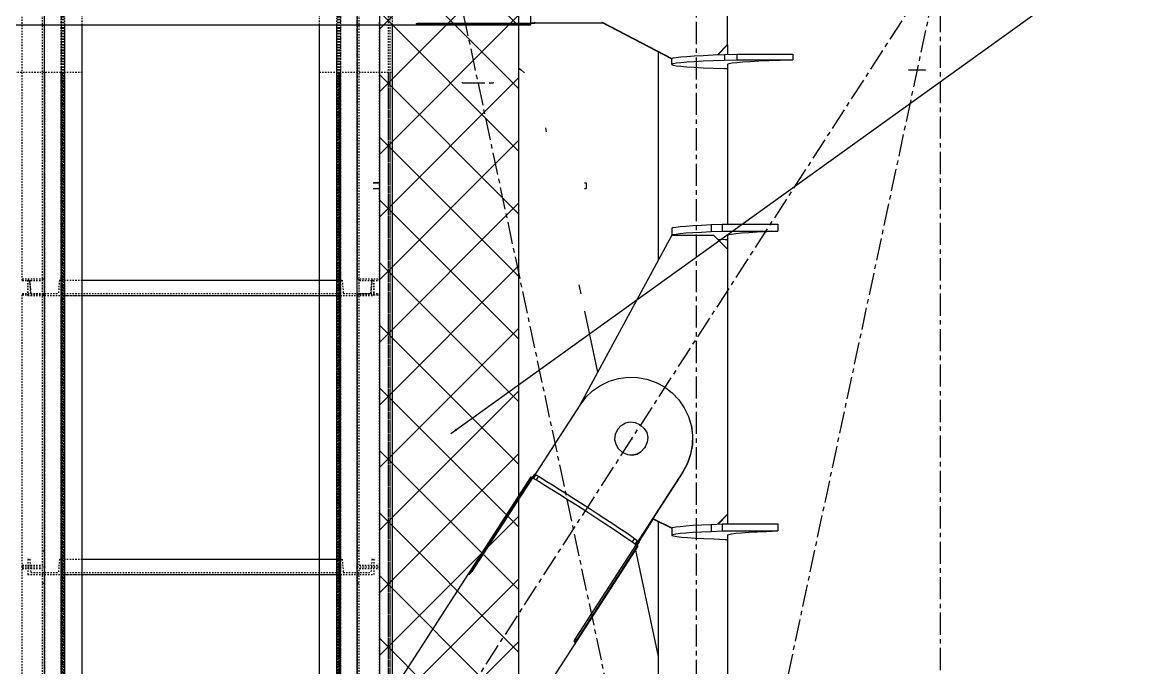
# Model space of a CAD drawing. Header units: millimetres. Extents: x 5143 to 30813, y 232 to 21408.
# Drawn here: x 23101 to 23500.4, y 11387 to 11618.4 of the extents above; entities that cross this region are included whole.
import ezdxf

# ---------------------------------------------------------------- set-up
doc = ezdxf.new("R2010")
doc.units = ezdxf.units.MM
doc.header["$LTSCALE"] = 0.25
for name, pattern in [('CENTER', [50.8, 31.75, -6.35, 6.35, -6.35]), ('XKITLINE00', [0]), ('XKITLINE02', [4, 2, -2]), ('XKITLINE03', [6, 3, -1, 1, -1])]:
    doc.linetypes.add(name, pattern=pattern)
doc.styles.add('ROMANS', font='romans.shx')
doc.dimstyles.new('MD300', dxfattribs={"dimtxt": 2.5, "dimasz": 2.5, "dimexe": 1, "dimexo": 1, "dimgap": 0.5, "dimtad": 1, "dimdec": 1, "dimlfac": 50, "dimrnd": 0.5, "dimdsep": 46, "dimtxsty": 'ROMANS', "dimcen": 1, "dimclrd": 146, "dimclre": 146, "dimclrt": 30, "dimadec": 1, "dimazin": 2, "dimtfac": 1, "dimtdec": 1, "dimtmove": 0, "dimatfit": 1, "dimfxl": 1, "dimtolj": 1, "dimtzin": 0, "dimlwd": -1, "dimlwe": -1, "dimarcsym": 0})

msp = doc.modelspace()

# ---------------------------------------------------------------- hatches: boundary and pattern name
h = msp.add_hatch()
h.set_pattern_fill('ANSI37', color=1, scale=5, style=0)
h.set_pattern_definition([(135, (104200.305, -4107.69), (11.22532, 11.22532), []), (45, (104200.305, -4107.69), (11.22532, -11.22532), [])])
h.paths.add_polyline_path([(23278.98, 11270.27), (23228.98, 11270.27), (23228.98, 11870.27), (23278.98, 11870.27)])

# ---------------------------------------------------------------- linework, layer by layer
at = {"color": 8, "linetype": 'CENTER'}
for p, q in [((23430, 12689.51), (23430, 11020.27)), ((23342.5, 12050.27), (23342.5, 11230.27)), ((23430, 11640.27), (22900, 10820.27)), ((23430, 11640.27), (23342.5, 11230.27)), ((23256.41, 11633.65), (23430, 10820.27)), ((23424.65, 11601.21), (23418.67, 11601.22)), ((23258.82, 11596.7), (23269.78, 11596.67)), ((23319.24, 11469.19), (23319.37, 11468.86))]:
    msp.add_line(p, q, dxfattribs=at)
at = {"color": 1, "linetype": 'XKITLINE03'}
for p, q in [((23109, 11231.06), (23109.01, 12049.63)), ((23115, 11231.06), (23115, 12049.6)), ((23214.99, 12049.6), (23214.99, 11231.06)), ((23220.98, 11231.06), (23220.99, 12049.63)), ((23109.01, 11526.43), (23109.01, 11623.17)), ((23220.99, 11623.17), (23220.99, 11526.43)), ((23109, 11600.44), (23109, 10060.36)), ((23115, 10058.83), (23115, 11600.44)), ((23214.98, 11600.44), (23214.99, 10058.83)), ((23220.98, 10820.42), (23220.98, 11600.44)), ((23109.01, 11423.17), (23109.01, 11520.62)), ((23109.01, 11423.17), (23109.01, 11520.62)), ((23115, 11520.42), (23214.98, 11520.42)), ((23115, 11520.42), (23214.98, 11520.42)), ((23115, 11520.42), (23115, 11520.42)), ((23115, 11520.42), (23115, 11520.42)), ((23214.98, 11520.42), (23214.98, 11520.42)), ((23214.98, 11520.42), (23214.98, 11520.42)), ((23220.99, 11520.62), (23220.99, 11423.17)), ((23220.99, 11520.62), (23220.99, 11423.17)), ((23109.01, 11326.43), (23109.01, 11423.17)), ((23109.01, 11326.43), (23109.01, 11423.17)), ((23220.99, 11423.17), (23220.99, 11326.43)), ((23220.99, 11423.17), (23220.99, 11326.43)), ((23115, 11420.42), (23214.98, 11420.42)), ((23115, 11420.42), (23214.98, 11420.42)), ((23115, 11420.42), (23115, 11420.42)), ((23115, 11420.42), (23115, 11420.42)), ((23214.98, 11420.42), (23214.98, 11420.42)), ((23214.98, 11420.42), (23214.98, 11420.42))]:
    msp.add_line(p, q, dxfattribs=at)
at = {"color": 3, "linetype": 'XKITLINE02'}
for p, q in [((23114.92, 11231.06), (23114.92, 12049.63)), ((23115, 11231.06), (23115, 12049.6)), ((23115.45, 11231.06), (23115.46, 12049.63)), ((23115.85, 11231.06), (23115.85, 12049.6)), ((23214.14, 11231.06), (23214.14, 12049.6)), ((23214.53, 11231.06), (23214.54, 12049.63)), ((23214.99, 11231.06), (23214.99, 12049.6)), ((23215.07, 11231.06), (23215.07, 12049.63)), ((23232.3, 11231.06), (23232.3, 12049.63)), ((23232.83, 11231.06), (23232.84, 12049.63)), ((23116.3, 11617.44), (23116.3, 11663.11)), ((23122.5, 11617.44), (23122.5, 11663.11)), ((23207.49, 11617.44), (23207.49, 11663.11)), ((23213.68, 11617.44), (23213.68, 11663.11)), ((23233.68, 11617.44), (23233.68, 11663.11)), ((23101.01, 11525.85), (23101.01, 11623.17)), ((23108.21, 11520.61), (23108.21, 11622.59)), ((23109.01, 11520.61), (23109.01, 11623.17)), ((23220.99, 11520.61), (23220.99, 11623.17)), ((23221.79, 11520.61), (23221.79, 11622.59)), ((23228.99, 11525.85), (23228.99, 11618.65)), ((23108.21, 11617.35), (23109.01, 11617.35)), ((23220.99, 11617.35), (23221.79, 11617.35)), ((23096.3, 11600.44), (23116.3, 11600.44)), ((23114.92, 10060.36), (23114.92, 11600.44)), ((23115, 10058.83), (23115, 11600.44)), ((23115, 11600.44), (23122.5, 11600.44)), ((23115.45, 10060.36), (23115.45, 11600.44)), ((23115.85, 10058.83), (23115.85, 11600.44)), ((23116.3, 10060.36), (23116.3, 11600.44)), ((23122.5, 10058.83), (23122.5, 11600.44)), ((23207.48, 11600.44), (23214.98, 11600.44)), ((23207.49, 10058.83), (23207.48, 11600.44)), ((23213.68, 11600.44), (23233.68, 11600.44)), ((23213.68, 10820.42), (23213.68, 11600.44)), ((23214.14, 10058.83), (23214.13, 11600.44)), ((23214.53, 10820.42), (23214.53, 11600.44)), ((23214.99, 10058.83), (23214.98, 11600.44)), ((23215.07, 10820.42), (23215.07, 11600.44)), ((23232.3, 10820.42), (23232.3, 11600.44)), ((23232.83, 10820.42), (23232.83, 11600.44)), ((23233.68, 10820.42), (23233.68, 11600.44)), ((23101.01, 11526.43), (23109.01, 11526.43)), ((23108.21, 11423.75), (23108.21, 11526.42)), ((23108.21, 11526.42), (23109.01, 11526.42)), ((23108.21, 11423.75), (23108.21, 11526.42)), ((23108.21, 11526.42), (23109.01, 11526.42)), ((23109.01, 11423.17), (23109.01, 11526.42)), ((23109.01, 11423.17), (23109.01, 11526.42)), ((23220.99, 11526.43), (23228.99, 11526.43)), ((23220.99, 11423.17), (23220.99, 11526.42)), ((23220.99, 11526.42), (23221.79, 11526.42)), ((23220.99, 11423.17), (23220.99, 11526.42)), ((23220.99, 11526.42), (23221.79, 11526.42)), ((23221.79, 11423.75), (23221.79, 11526.42)), ((23221.79, 11423.75), (23221.79, 11526.42)), ((23101.01, 11525.85), (23108.21, 11525.85)), ((23103, 11525.92), (23103.68, 11525.92)), ((23103, 11525.92), (23103, 11520.42)), ((23103, 11525.92), (23103, 11520.42)), ((23103, 11525.92), (23103.68, 11525.92)), ((23103, 11525.92), (23103, 11520.42)), ((23103, 11520.42), (23103, 11525.92)), ((23103.68, 11525.92), (23104.07, 11521.12)), ((23103.68, 11525.92), (23104.07, 11521.12)), ((23103.68, 11525.92), (23104.07, 11521.12)), ((23104.07, 11521.12), (23103.68, 11525.92)), ((23114.32, 11525.92), (23113.94, 11521.12)), ((23114.32, 11525.92), (23113.94, 11521.12)), ((23114.32, 11525.92), (23113.94, 11521.12)), ((23114.32, 11525.92), (23113.94, 11521.12)), ((23114.32, 11525.92), (23115, 11525.92)), ((23114.32, 11525.92), (23115, 11525.92)), ((23115, 11520.42), (23115, 11525.92)), ((23115, 11525.92), (23214.98, 11525.92)), ((23115, 11520.42), (23115, 11525.92)), ((23115, 11525.92), (23122.5, 11525.92)), ((23115, 11525.92), (23115, 11520.42)), ((23115, 11525.92), (23115, 11520.42)), ((23115, 11525.92), (23115, 11520.42)), ((23115, 11525.92), (23115, 11520.42)), ((23207.49, 11525.92), (23214.98, 11525.92)), ((23214.98, 11520.42), (23214.98, 11525.92)), ((23214.98, 11520.42), (23214.98, 11525.92)), ((23214.98, 11525.92), (23214.98, 11520.42)), ((23214.98, 11525.92), (23215.66, 11525.92)), ((23214.98, 11525.92), (23214.98, 11520.42)), ((23214.98, 11525.92), (23214.98, 11520.42)), ((23214.98, 11525.92), (23215.66, 11525.92)), ((23214.98, 11525.92), (23214.98, 11520.42)), ((23215.66, 11525.92), (23216.05, 11521.12)), ((23215.66, 11525.92), (23216.05, 11521.12)), ((23215.66, 11525.92), (23216.05, 11521.12)), ((23215.66, 11525.92), (23216.05, 11521.12)), ((23221.79, 11525.85), (23228.99, 11525.85)), ((23226.3, 11525.92), (23225.92, 11521.12)), ((23226.3, 11525.92), (23225.92, 11521.12)), ((23225.92, 11521.12), (23226.3, 11525.92)), ((23226.3, 11525.92), (23225.92, 11521.12)), ((23226.3, 11525.92), (23226.98, 11525.92)), ((23226.3, 11525.92), (23226.98, 11525.92)), ((23226.98, 11525.92), (23226.98, 11520.42)), ((23226.98, 11525.92), (23226.98, 11520.42)), ((23226.98, 11520.42), (23226.98, 11525.92)), ((23226.98, 11525.92), (23226.98, 11520.42)), ((23101.01, 11423.17), (23101.01, 11521.2)), ((23101.01, 11521.2), (23108.21, 11521.2)), ((23101.01, 11423.17), (23101.01, 11521.2)), ((23101.01, 11521.2), (23108.21, 11521.2)), ((23101.01, 11520.62), (23109.01, 11520.62)), ((23101.01, 11520.62), (23109.01, 11520.62)), ((23103, 11520.42), (23115, 11520.42)), ((23103, 11520.42), (23115, 11520.42)), ((23104.07, 11521.12), (23113.94, 11521.12)), ((23104.07, 11521.12), (23113.94, 11521.12)), ((23108.21, 11520.61), (23109.01, 11520.61)), ((23115, 11521.12), (23214.98, 11521.12)), ((23115, 11521.12), (23214.98, 11521.12)), ((23115, 11520.42), (23214.98, 11520.42)), ((23115, 11520.42), (23122.5, 11520.42)), ((23207.49, 11520.42), (23214.98, 11520.42)), ((23214.98, 11520.42), (23226.98, 11520.42)), ((23214.98, 11520.42), (23226.98, 11520.42)), ((23216.05, 11521.12), (23225.92, 11521.12)), ((23216.05, 11521.12), (23225.92, 11521.12)), ((23220.99, 11520.62), (23228.99, 11520.62)), ((23220.99, 11520.62), (23228.99, 11520.62)), ((23220.99, 11520.61), (23221.79, 11520.61)), ((23221.79, 11521.2), (23228.99, 11521.2)), ((23221.79, 11521.2), (23228.99, 11521.2)), ((23228.99, 11423.17), (23228.99, 11521.2)), ((23228.99, 11423.17), (23228.99, 11521.2)), ((23108.21, 11428.97), (23109.01, 11428.97)), ((23108.21, 11428.97), (23109.01, 11428.97)), ((23220.99, 11428.97), (23221.79, 11428.97)), ((23220.99, 11428.97), (23221.79, 11428.97)), ((23101.01, 11423.75), (23108.21, 11423.75)), ((23101.01, 11423.75), (23108.21, 11423.75)), ((23101.01, 11325.85), (23101.01, 11423.17)), ((23101.01, 11423.17), (23109.01, 11423.17)), ((23101.01, 11325.85), (23101.01, 11423.17)), ((23101.01, 11423.17), (23109.01, 11423.17)), ((23101.01, 11423.17), (23109.01, 11423.17)), ((23101.01, 11423.17), (23109.01, 11423.17)), ((23101.01, 11422.59), (23108.21, 11422.59)), ((23101.01, 11422.59), (23108.21, 11422.59)), ((23103, 11425.92), (23103.68, 11425.92)), ((23103, 11425.92), (23103, 11420.42)), ((23103, 11425.92), (23103, 11420.42)), ((23103, 11425.92), (23103.68, 11425.92)), ((23103, 11425.92), (23103, 11420.42)), ((23103, 11425.92), (23103, 11420.42)), ((23103.68, 11425.92), (23104.07, 11421.12)), ((23103.68, 11425.92), (23104.07, 11421.12)), ((23103.68, 11425.92), (23104.07, 11421.12)), ((23103.68, 11425.92), (23104.07, 11421.12)), ((23108.21, 11320.61), (23108.21, 11422.59)), ((23108.21, 11320.61), (23108.21, 11422.59)), ((23109.01, 11320.61), (23109.01, 11423.17)), ((23109.01, 11320.61), (23109.01, 11423.17)), ((23114.32, 11425.92), (23113.94, 11421.12)), ((23114.32, 11425.92), (23113.94, 11421.12)), ((23114.32, 11425.92), (23113.94, 11421.12)), ((23114.32, 11425.92), (23113.94, 11421.12)), ((23114.32, 11425.92), (23115, 11425.92)), ((23114.32, 11425.92), (23115, 11425.92)), ((23115, 11420.42), (23115, 11425.92)), ((23115, 11425.92), (23214.98, 11425.92)), ((23115, 11420.42), (23115, 11425.92)), ((23115, 11425.92), (23122.5, 11425.92)), ((23115, 11425.92), (23115, 11420.42)), ((23115, 11425.92), (23115, 11420.42)), ((23115, 11425.92), (23115, 11420.42)), ((23115, 11425.92), (23115, 11420.42)), ((23207.49, 11425.92), (23214.98, 11425.92)), ((23214.98, 11420.42), (23214.98, 11425.92)), ((23214.98, 11420.42), (23214.98, 11425.92)), ((23214.98, 11425.92), (23214.98, 11420.42)), ((23214.98, 11425.92), (23215.66, 11425.92)), ((23214.98, 11425.92), (23214.98, 11420.42)), ((23214.98, 11425.92), (23214.98, 11420.42)), ((23214.98, 11425.92), (23215.66, 11425.92)), ((23214.98, 11425.92), (23214.98, 11420.42)), ((23215.66, 11425.92), (23216.05, 11421.12)), ((23215.66, 11425.92), (23216.05, 11421.12)), ((23215.66, 11425.92), (23216.05, 11421.12)), ((23215.66, 11425.92), (23216.05, 11421.12)), ((23220.99, 11356.91), (23220.99, 11423.17)), ((23220.99, 11423.17), (23228.99, 11423.17)), ((23220.99, 11356.91), (23220.99, 11423.17)), ((23220.99, 11423.17), (23228.99, 11423.17)), ((23220.99, 11423.17), (23228.99, 11423.17)), ((23220.99, 11423.17), (23228.99, 11423.17)), ((23221.79, 11423.75), (23228.99, 11423.75)), ((23221.79, 11423.75), (23228.99, 11423.75)), ((23221.79, 11320.61), (23221.79, 11422.59)), ((23221.79, 11422.59), (23228.99, 11422.59)), ((23221.79, 11320.61), (23221.79, 11422.59)), ((23221.79, 11422.59), (23228.99, 11422.59)), ((23226.3, 11425.92), (23225.92, 11421.12)), ((23226.3, 11425.92), (23225.92, 11421.12)), ((23226.3, 11425.92), (23225.92, 11421.12)), ((23226.3, 11425.92), (23225.92, 11421.12)), ((23226.3, 11425.92), (23226.98, 11425.92)), ((23226.3, 11425.92), (23226.98, 11425.92)), ((23226.98, 11425.92), (23226.98, 11420.42)), ((23226.98, 11425.92), (23226.98, 11420.42)), ((23226.98, 11425.92), (23226.98, 11420.42)), ((23226.98, 11425.92), (23226.98, 11420.42)), ((23228.99, 11325.85), (23228.99, 11423.17)), ((23228.99, 11325.85), (23228.99, 11423.17)), ((23103, 11420.42), (23115, 11420.42)), ((23103, 11420.42), (23115, 11420.42)), ((23104.07, 11421.12), (23113.94, 11421.12)), ((23104.07, 11421.12), (23113.94, 11421.12)), ((23115, 11421.12), (23214.98, 11421.12)), ((23115, 11421.12), (23214.98, 11421.12)), ((23115, 11420.42), (23214.98, 11420.42)), ((23115, 11420.42), (23122.5, 11420.42)), ((23207.49, 11420.42), (23214.98, 11420.42)), ((23214.98, 11420.42), (23226.98, 11420.42)), ((23214.98, 11420.42), (23226.98, 11420.42)), ((23216.05, 11421.12), (23225.92, 11421.12)), ((23216.05, 11421.12), (23225.92, 11421.12)), ((23108.21, 11417.35), (23109.01, 11417.35)), ((23108.21, 11417.35), (23109.01, 11417.35)), ((23220.99, 11417.35), (23221.79, 11417.35)), ((23220.99, 11417.35), (23221.79, 11417.35))]:
    msp.add_line(p, q, dxfattribs=at)
at = {"color": 8, "linetype": 'XKITLINE00'}
for p, q in [((23353.8, 11610.29), (23353.8, 11670.32)), ((23283.2, 11617.44), (23283.2, 11661.97)), ((23284.7, 11617.94), (23284.7, 11618.36)), ((23308.55, 11618.36), (23333.76, 11605.25)), ((23308.81, 11618.35), (23333.76, 11605.37)), ((23046.8, 11617.44), (23283.2, 11617.44)), ((23242.11, 11617.87), (23242.19, 11617.9)), ((23242.11, 11617.87), (23242.11, 11617.83)), ((23242.11, 11617.83), (23242.19, 11617.79)), ((23242.19, 11617.9), (23242.36, 11617.98)), ((23242.19, 11617.79), (23242.36, 11617.76)), ((23242.36, 11617.98), (23242.6, 11618.04)), ((23242.36, 11617.76), (23242.6, 11617.74)), ((23242.6, 11618.04), (23242.89, 11618.08)), ((23242.6, 11617.74), (23242.89, 11617.72)), ((23242.89, 11618.08), (23243.2, 11618.09)), ((23242.89, 11618.08), (23242.89, 11617.72)), ((23242.89, 11617.72), (23243.2, 11617.72)), ((23243.2, 11618.09), (23243.2, 11617.72)), ((23243.2, 11618.09), (23283.2, 11618.09)), ((23243.2, 11617.72), (23283.2, 11617.72)), ((23283.2, 11618.14), (23284.7, 11618.14)), ((23283.2, 11618), (23284.7, 11618)), ((23284.7, 11618.21), (23308.84, 11618.21)), ((23284.7, 11618.15), (23308.96, 11618.15)), ((23350.16, 11606.72), (23353.8, 11610.35)), ((23353.8, 11610.29), (23353.8, 11606.85)), ((23328.9, 11607.78), (23328.9, 11533.06)), ((23339.18, 11606.15), (23341.83, 11606.33)), ((23341.83, 11606.33), (23344.98, 11606.5)), ((23344.98, 11606.5), (23348.59, 11606.66)), ((23348.59, 11606.66), (23352.65, 11606.81)), ((23350.29, 11606.72), (23353.8, 11610.23)), ((23352.65, 11606.81), (23357.11, 11606.95)), ((23352.65, 11606.81), (23352.65, 11604.81)), ((23357.11, 11606.95), (23377.11, 11606.95)), ((23357.11, 11606.95), (23357.11, 11604.95)), ((23377.11, 11606.95), (23377.11, 11604.95)), ((23333.76, 11605.39), (23334.31, 11605.58)), ((23333.76, 11603.19), (23333.76, 11605.39)), ((23333.76, 11603.39), (23334.31, 11603.58)), ((23333.76, 11603.19), (23334.31, 11603)), ((23334.31, 11605.58), (23335.4, 11605.77)), ((23334.31, 11603.58), (23335.4, 11603.78)), ((23334.31, 11603), (23335.4, 11602.81)), ((23335.4, 11605.77), (23337.03, 11605.96)), ((23335.4, 11603.78), (23337.03, 11603.96)), ((23335.4, 11602.81), (23337.03, 11602.62)), ((23337.03, 11605.96), (23339.18, 11606.15)), ((23337.03, 11603.96), (23339.18, 11604.15)), ((23337.03, 11602.62), (23339.18, 11602.43)), ((23339.18, 11604.15), (23341.83, 11604.33)), ((23339.18, 11602.43), (23341.83, 11602.26)), ((23341.83, 11604.33), (23344.98, 11604.5)), ((23344.98, 11604.5), (23348.59, 11604.66)), ((23348.59, 11604.66), (23352.65, 11604.81)), ((23352.65, 11604.81), (23357.11, 11604.95)), ((23353.76, 11603.39), (23354.31, 11603.58)), ((23353.76, 11603.39), (23353.76, 11603.19)), ((23353.76, 11603.19), (23353.8, 11603.18)), ((23353.8, 11603.4), (23353.8, 11546.01)), ((23354.31, 11603.58), (23355.4, 11603.78)), ((23355.4, 11603.78), (23357.03, 11603.96)), ((23357.03, 11603.96), (23359.18, 11604.15)), ((23357.11, 11604.95), (23377.11, 11604.95)), ((23359.18, 11604.15), (23361.83, 11604.33)), ((23361.83, 11604.33), (23364.98, 11604.5)), ((23364.98, 11604.5), (23368.59, 11604.66)), ((23368.59, 11604.66), (23372.65, 11604.81)), ((23372.65, 11604.81), (23377.11, 11604.95)), ((23278.98, 11601.87), (23279.91, 11601.25)), ((23279.91, 11601.25), (23280.98, 11600.22)), ((23341.83, 11602.26), (23344.98, 11602.09)), ((23344.98, 11602.09), (23348.59, 11601.92)), ((23348.59, 11601.92), (23352.65, 11601.77)), ((23352.65, 11601.77), (23353.8, 11601.74)), ((23288.48, 11580.48), (23288.77, 11579.15)), ((23226.7, 11560.92), (23228.98, 11560.91)), ((23226.7, 11560.78), (23228.98, 11560.77)), ((23226.7, 11558.78), (23228.98, 11558.77)), ((23302.48, 11560.85), (23303.04, 11560.82)), ((23302.48, 11560.82), (23303.04, 11560.82)), ((23302.48, 11558.82), (23303.04, 11558.82)), ((23303.04, 11560.82), (23303.04, 11558.82)), ((23333.74, 11544.59), (23334.2, 11544.78)), ((23333.74, 11544.59), (23333.74, 11542.09)), ((23334.2, 11544.78), (23335.2, 11544.97)), ((23334.2, 11542.28), (23335.2, 11542.47)), ((23335.2, 11544.97), (23336.73, 11545.16)), ((23335.2, 11542.47), (23336.73, 11542.66)), ((23336.73, 11545.16), (23338.78, 11545.34)), ((23336.73, 11542.66), (23338.78, 11542.85)), ((23338.78, 11545.34), (23341.33, 11545.52)), ((23338.78, 11542.85), (23341.33, 11543.02)), ((23341.33, 11545.52), (23344.37, 11545.69)), ((23341.33, 11543.02), (23344.37, 11543.19)), ((23344.37, 11545.69), (23347.87, 11545.86)), ((23344.37, 11543.19), (23347.87, 11543.36)), ((23347.87, 11545.86), (23351.8, 11546.01)), ((23347.87, 11545.86), (23347.87, 11543.36)), ((23347.87, 11543.36), (23351.8, 11543.51)), ((23351.8, 11546.01), (23371.8, 11546.01)), ((23351.8, 11546.01), (23351.8, 11543.51)), ((23351.8, 11543.51), (23371.8, 11543.52)), ((23354.2, 11542.29), (23355.2, 11542.48)), ((23355.2, 11542.48), (23356.73, 11542.67)), ((23356.73, 11542.67), (23358.78, 11542.85)), ((23358.78, 11542.85), (23361.33, 11543.03)), ((23361.33, 11543.03), (23364.36, 11543.2)), ((23364.36, 11543.2), (23367.86, 11543.36)), ((23367.86, 11543.36), (23371.8, 11543.52)), ((23371.8, 11546.01), (23371.8, 11543.52)), ((23333.78, 11542.07), (23300.82, 11481.19)), ((23333.74, 11542.09), (23334.2, 11542.28)), ((23333.74, 11542.09), (23333.76, 11542.03)), ((23333.78, 11542.07), (23348.78, 11542.07)), ((23348.78, 11542.07), (23353.78, 11537.08)), ((23350.26, 11540.59), (23352.94, 11540.49)), ((23352.94, 11540.49), (23353.8, 11540.49)), ((23353.74, 11542.1), (23354.2, 11542.29)), ((23353.74, 11542.1), (23353.8, 11541.94)), ((23353.8, 11542.12), (23353.8, 11438.56)), ((23353.78, 11537.08), (23353.78, 11442.12)), ((23353.78, 11537.08), (23353.8, 11537.03)), ((23300.48, 11524.26), (23301.17, 11521.06)), ((23302.48, 11514.88), (23307.17, 11492.93)), ((23311.32, 11489.7), (23314.62, 11490.69)), ((23314.62, 11490.69), (23318.04, 11491.14)), ((23318.04, 11491.14), (23321.5, 11491.06)), ((23321.5, 11491.06), (23324.89, 11490.44)), ((23324.89, 11490.44), (23328.15, 11489.3)), ((23305.36, 11486.24), (23308.2, 11488.2)), ((23308.2, 11488.2), (23311.32, 11489.7)), ((23328.15, 11489.3), (23331.18, 11487.66)), ((23331.18, 11487.66), (23333.93, 11485.57)), ((23302.86, 11483.86), (23300.77, 11481.12)), ((23302.86, 11483.86), (23305.36, 11486.24)), ((23333.93, 11485.57), (23336.31, 11483.07)), ((23336.31, 11483.07), (23338.27, 11480.23)), ((23300.77, 11481.12), (23283.95, 11455.09)), ((23338.27, 11480.23), (23339.76, 11477.12)), ((23315.63, 11473.9), (23317.14, 11474.78)), ((23317.14, 11474.78), (23318.86, 11475.15)), ((23318.86, 11475.15), (23320.6, 11474.97)), ((23320.6, 11474.97), (23322.2, 11474.26)), ((23339.76, 11477.12), (23340.75, 11473.82)), ((23313.48, 11470.57), (23313.3, 11468.83)), ((23314.19, 11472.17), (23313.48, 11470.57)), ((23314.46, 11472.59), (23314.19, 11472.17)), ((23315.63, 11473.9), (23314.46, 11472.59)), ((23322.2, 11474.26), (23322.62, 11473.99)), ((23322.62, 11473.99), (23323.93, 11472.82)), ((23323.93, 11472.82), (23324.8, 11471.31)), ((23324.8, 11471.31), (23325.17, 11469.59)), ((23340.75, 11473.82), (23341.21, 11470.4)), ((23340.78, 11473.74), (23341.24, 11470.32)), ((23313.3, 11468.83), (23313.67, 11467.12)), ((23313.67, 11467.12), (23314.55, 11465.6)), ((23324.99, 11467.85), (23324.28, 11466.25)), ((23325, 11467.83), (23324.29, 11466.23)), ((23325.17, 11469.59), (23324.99, 11467.85)), ((23325.18, 11469.57), (23325, 11467.83)), ((23341.13, 11466.95), (23340.51, 11463.55)), ((23341.16, 11466.87), (23340.53, 11463.48)), ((23341.21, 11470.4), (23341.13, 11466.95)), ((23341.24, 11470.32), (23341.16, 11466.87)), ((23314.55, 11465.6), (23315.85, 11464.44)), ((23314.56, 11465.58), (23315.86, 11464.41)), ((23315.85, 11464.44), (23315.86, 11464.41)), ((23315.85, 11464.44), (23316.27, 11464.16)), ((23315.86, 11464.41), (23316.28, 11464.14)), ((23316.27, 11464.16), (23316.28, 11464.14)), ((23316.27, 11464.16), (23317.87, 11463.46)), ((23316.28, 11464.14), (23317.88, 11463.43)), ((23317.87, 11463.46), (23319.62, 11463.28)), ((23317.88, 11463.43), (23319.62, 11463.25)), ((23319.62, 11463.28), (23321.33, 11463.65)), ((23319.62, 11463.25), (23321.34, 11463.62)), ((23321.33, 11463.65), (23322.84, 11464.53)), ((23321.34, 11463.62), (23322.85, 11464.5)), ((23324.01, 11465.83), (23322.84, 11464.53)), ((23324.02, 11465.81), (23322.85, 11464.5)), ((23324.28, 11466.25), (23324.01, 11465.83)), ((23324.01, 11465.83), (23324.02, 11465.81)), ((23324.29, 11466.23), (23324.02, 11465.81)), ((23324.28, 11466.25), (23324.29, 11466.23)), ((23340.51, 11463.55), (23339.36, 11460.3)), ((23340.53, 11463.48), (23339.39, 11460.22)), ((23339.36, 11460.3), (23337.72, 11457.26)), ((23339.39, 11460.22), (23337.75, 11457.18)), ((23339.36, 11460.3), (23339.39, 11460.22)), ((23283.31, 11455.4), (23003.23, 11022.07)), ((23283.49, 11455.32), (23261.78, 11421.73)), ((23283.84, 11455.15), (23262.13, 11421.57)), ((23283.31, 11455.4), (23283.49, 11455.32)), ((23283.49, 11455.32), (23283.81, 11455.11)), ((23284.53, 11456.37), (23283.74, 11455.16)), ((23284.55, 11456.39), (23283.75, 11455.15)), ((23283.84, 11455.15), (23284.74, 11454.65)), ((23284.65, 11456.35), (23283.87, 11455.14)), ((23285.06, 11456.15), (23284.26, 11454.92)), ((23284.53, 11456.37), (23284.55, 11456.39)), ((23284.55, 11456.39), (23284.65, 11456.35)), ((23284.65, 11456.35), (23284.73, 11456.3)), ((23284.74, 11454.65), (23286.28, 11453.74)), ((23285.06, 11456.15), (23285.97, 11455.64)), ((23285.97, 11455.64), (23285.17, 11454.4)), ((23285.97, 11455.64), (23287.29, 11454.86)), ((23287.29, 11454.86), (23289, 11453.82)), ((23337.72, 11457.26), (23320.9, 11431.24)), ((23337.75, 11457.18), (23320.95, 11431.2)), ((23337.72, 11457.26), (23337.75, 11457.18)), ((23286.28, 11453.74), (23288.31, 11452.5)), ((23288.31, 11452.5), (23290.78, 11450.97)), ((23289, 11453.82), (23291.05, 11452.55)), ((23290.78, 11450.97), (23293.59, 11449.2)), ((23291.05, 11452.55), (23293.39, 11451.09)), ((23293.39, 11451.09), (23295.97, 11449.46)), ((23293.59, 11449.2), (23296.68, 11447.24)), ((23295.97, 11449.46), (23298.72, 11447.7)), ((23296.68, 11447.24), (23299.95, 11445.15)), ((23298.72, 11447.7), (23301.59, 11445.86)), ((23299.95, 11445.15), (23303.29, 11442.99)), ((23301.59, 11445.86), (23304.5, 11443.99)), ((23303.29, 11442.99), (23306.61, 11440.84)), ((23304.5, 11443.99), (23307.37, 11442.12)), ((23306.61, 11440.84), (23309.8, 11438.75)), ((23307.37, 11442.12), (23310.15, 11440.3)), ((23309.8, 11438.75), (23312.77, 11436.79)), ((23310.15, 11440.3), (23312.77, 11438.57)), ((23312.77, 11438.57), (23315.16, 11436.98)), ((23327.08, 11440.38), (23321.87, 11432.33)), ((23327.13, 11440.35), (23321.92, 11432.28)), ((23326.94, 11440.45), (23333.74, 11437.02)), ((23327.01, 11440.54), (23333.74, 11437.14)), ((23328.9, 11439.46), (23328.9, 11294.5)), ((23347.87, 11438.4), (23351.8, 11438.56)), ((23350.15, 11438.49), (23353.78, 11442.12)), ((23350.36, 11438.5), (23353.8, 11441.93)), ((23351.8, 11438.56), (23371.8, 11438.56)), ((23351.8, 11438.56), (23351.8, 11436.06)), ((23353.78, 11442.12), (23353.8, 11442.07)), ((23371.8, 11438.56), (23371.8, 11436.06)), ((23312.77, 11436.79), (23315.43, 11435.02)), ((23315.16, 11436.98), (23317.26, 11435.57)), ((23315.43, 11435.02), (23317.69, 11433.49)), ((23317.26, 11435.57), (23319.03, 11434.37)), ((23333.74, 11437.14), (23334.2, 11437.33)), ((23333.74, 11437.14), (23333.74, 11434.64)), ((23333.74, 11434.64), (23334.2, 11434.83)), ((23333.74, 11434.64), (23333.81, 11434.45)), ((23334.2, 11437.33), (23335.2, 11437.52)), ((23334.2, 11434.83), (23335.2, 11435.02)), ((23335.2, 11437.52), (23336.73, 11437.71)), ((23335.2, 11435.02), (23336.73, 11435.21)), ((23336.73, 11437.71), (23338.78, 11437.89)), ((23336.73, 11435.21), (23338.78, 11435.39)), ((23338.78, 11437.89), (23341.33, 11438.07)), ((23338.78, 11435.39), (23341.33, 11435.57)), ((23341.33, 11438.07), (23344.37, 11438.24)), ((23341.33, 11435.57), (23344.37, 11435.74)), ((23344.37, 11438.24), (23347.87, 11438.4)), ((23344.37, 11435.74), (23347.87, 11435.91)), ((23347.87, 11438.4), (23347.87, 11435.91)), ((23347.87, 11435.91), (23351.8, 11436.06)), ((23351.8, 11436.06), (23371.8, 11436.06)), ((23353.74, 11434.65), (23354.2, 11434.84)), ((23353.74, 11434.65), (23353.8, 11434.49)), ((23353.8, 11434.67), (23353.8, 11020.27)), ((23354.2, 11434.84), (23355.2, 11435.03)), ((23355.2, 11435.03), (23356.73, 11435.22)), ((23356.73, 11435.22), (23358.78, 11435.4)), ((23358.78, 11435.4), (23361.33, 11435.58)), ((23361.33, 11435.58), (23364.37, 11435.75)), ((23364.37, 11435.75), (23367.86, 11435.91)), ((23367.86, 11435.91), (23371.8, 11436.06)), ((23321.66, 11430.58), (23041.58, 10997.26)), ((23320.97, 11431.19), (23299.26, 11397.6)), ((23321.47, 11430.8), (23299.76, 11397.21)), ((23317.69, 11433.49), (23319.49, 11432.24)), ((23319.03, 11434.37), (23320.42, 11433.4)), ((23319.49, 11432.24), (23320.78, 11431.33)), ((23320.42, 11433.4), (23319.62, 11432.15)), ((23320.42, 11433.4), (23321.4, 11432.69)), ((23321.4, 11432.69), (23320.61, 11431.45)), ((23320.78, 11431.33), (23320.97, 11431.19)), ((23320.94, 11431.14), (23321.47, 11430.8)), ((23320.94, 11431.14), (23321.06, 11431.06)), ((23321.88, 11432.32), (23321.06, 11431.06)), ((23322.01, 11432.2), (23321.21, 11430.97)), ((23322.07, 11432.13), (23321.28, 11430.92)), ((23321.47, 11430.8), (23321.51, 11430.77)), ((23321.51, 11430.77), (23321.66, 11430.58)), ((23321.74, 11432.41), (23321.88, 11432.32)), ((23321.88, 11432.32), (23322.01, 11432.2)), ((23322.01, 11432.2), (23322.07, 11432.13)), ((23333.81, 11434.45), (23334.42, 11434.25)), ((23334.42, 11434.25), (23335.57, 11434.06)), ((23335.57, 11434.06), (23337.24, 11433.88)), ((23337.24, 11433.88), (23339.42, 11433.69)), ((23339.42, 11433.69), (23342.11, 11433.52)), ((23342.11, 11433.52), (23345.27, 11433.35)), ((23345.27, 11433.35), (23348.89, 11433.19)), ((23348.89, 11433.19), (23352.94, 11433.04)), ((23352.94, 11433.04), (23353.8, 11433.04)), ((23320.77, 11429.21), (23328.9, 11391.11)), ((23261.22, 11420.72), (23261.18, 11420.59)), ((23261.18, 11420.59), (23261.19, 11420.54)), ((23261.19, 11420.54), (23261.26, 11420.56)), ((23261.3, 11420.91), (23261.22, 11420.72)), ((23261.26, 11420.56), (23261.36, 11420.66)), ((23261.43, 11421.16), (23261.3, 11420.91)), ((23261.51, 11420.82), (23261.36, 11420.66)), ((23261.59, 11421.44), (23261.43, 11421.16)), ((23261.51, 11420.82), (23261.72, 11421.03)), ((23261.78, 11421.73), (23261.59, 11421.44)), ((23261.59, 11421.44), (23261.9, 11421.24)), ((23261.93, 11421.28), (23261.72, 11421.03)), ((23261.78, 11421.73), (23262.1, 11421.52)), ((23262.13, 11421.57), (23261.93, 11421.28)), ((23298.75, 11396.52), (23298.74, 11396.36)), ((23298.74, 11396.36), (23298.78, 11396.27)), ((23298.81, 11396.74), (23298.75, 11396.52)), ((23298.78, 11396.27), (23298.87, 11396.26)), ((23298.92, 11397.01), (23298.81, 11396.74)), ((23298.87, 11396.26), (23299, 11396.33)), ((23299.08, 11397.3), (23298.92, 11397.01)), ((23299, 11396.33), (23299.17, 11396.47)), ((23299.05, 11397.25), (23299.56, 11396.92)), ((23299.26, 11397.6), (23299.08, 11397.3)), ((23299.36, 11396.67), (23299.17, 11396.47)), ((23299.23, 11397.55), (23299.76, 11397.21)), ((23299.56, 11396.92), (23299.36, 11396.67)), ((23299.76, 11397.21), (23299.56, 11396.92))]:
    msp.add_line(p, q, dxfattribs=at)
at = {"color": 7, "linetype": 'XKITLINE00'}
for p, q in [((23116.3, 11231.06), (23116.3, 11617.44)), ((23122.5, 11231.06), (23122.5, 11617.44)), ((23207.49, 11338.09), (23207.49, 11617.44)), ((23213.68, 11347.68), (23213.68, 11617.44)), ((23233.68, 11378.62), (23233.68, 11617.44)), ((23122.5, 11525.92), (23207.49, 11525.92)), ((23122.5, 11520.42), (23207.49, 11520.42)), ((23122.5, 11425.92), (23207.49, 11425.92)), ((23122.5, 11420.42), (23207.49, 11420.42))]:
    msp.add_line(p, q, dxfattribs=at)
msp.add_lwpolyline([(23278.98, 11870.27), (23228.98, 11870.27), (23228.98, 11270.27), (23278.98, 11270.27)], close=True)
at = {"color": 1}
msp.add_lwpolyline([(23278.98, 11870.27), (23228.98, 11870.27), (23228.98, 11270.27), (23278.98, 11270.27)], close=True, dxfattribs=at)
at = {"color": 1, "linetype": 'XKITLINE00'}
for centre in [(23109, 11600.44), (23115, 11600.44), (23214.98, 11600.44), (23220.98, 11600.44), (23109.01, 11526.43), (23220.99, 11526.43), (23109.01, 11520.62), (23109.01, 11520.62), (23115, 11520.42), (23115, 11520.42), (23115, 11520.42), (23115, 11520.42), (23214.98, 11520.42), (23214.98, 11520.42), (23214.98, 11520.42), (23214.98, 11520.42), (23220.99, 11520.62), (23220.99, 11520.62), (23109.01, 11423.17), (23109.01, 11423.17), (23109.01, 11423.17), (23109.01, 11423.17), (23220.99, 11423.17), (23220.99, 11423.17), (23220.99, 11423.17), (23220.99, 11423.17), (23115, 11420.42), (23115, 11420.42), (23115, 11420.42), (23115, 11420.42), (23214.98, 11420.42), (23214.98, 11420.42), (23214.98, 11420.42), (23214.98, 11420.42)]:
    msp.add_circle(centre, 0.05, dxfattribs=at)
at = {"color": 8, "linetype": 'XKITLINE00'}
for centre in [(23418.67, 11601.22), (23424.65, 11601.21), (23258.82, 11596.7), (23269.78, 11596.67), (23319.24, 11469.19), (23319.37, 11468.86)]:
    msp.add_circle(centre, 0.05, dxfattribs=at)

# ---------------------------------------------------------------- leaders
msp.add_leader([(23254.57, 11470.96), (23526.25, 11666.29)], dimstyle='MD300', override={"dimgap": 0.5, "dimtad": 0})

doc.saveas('drawing.dxf')
